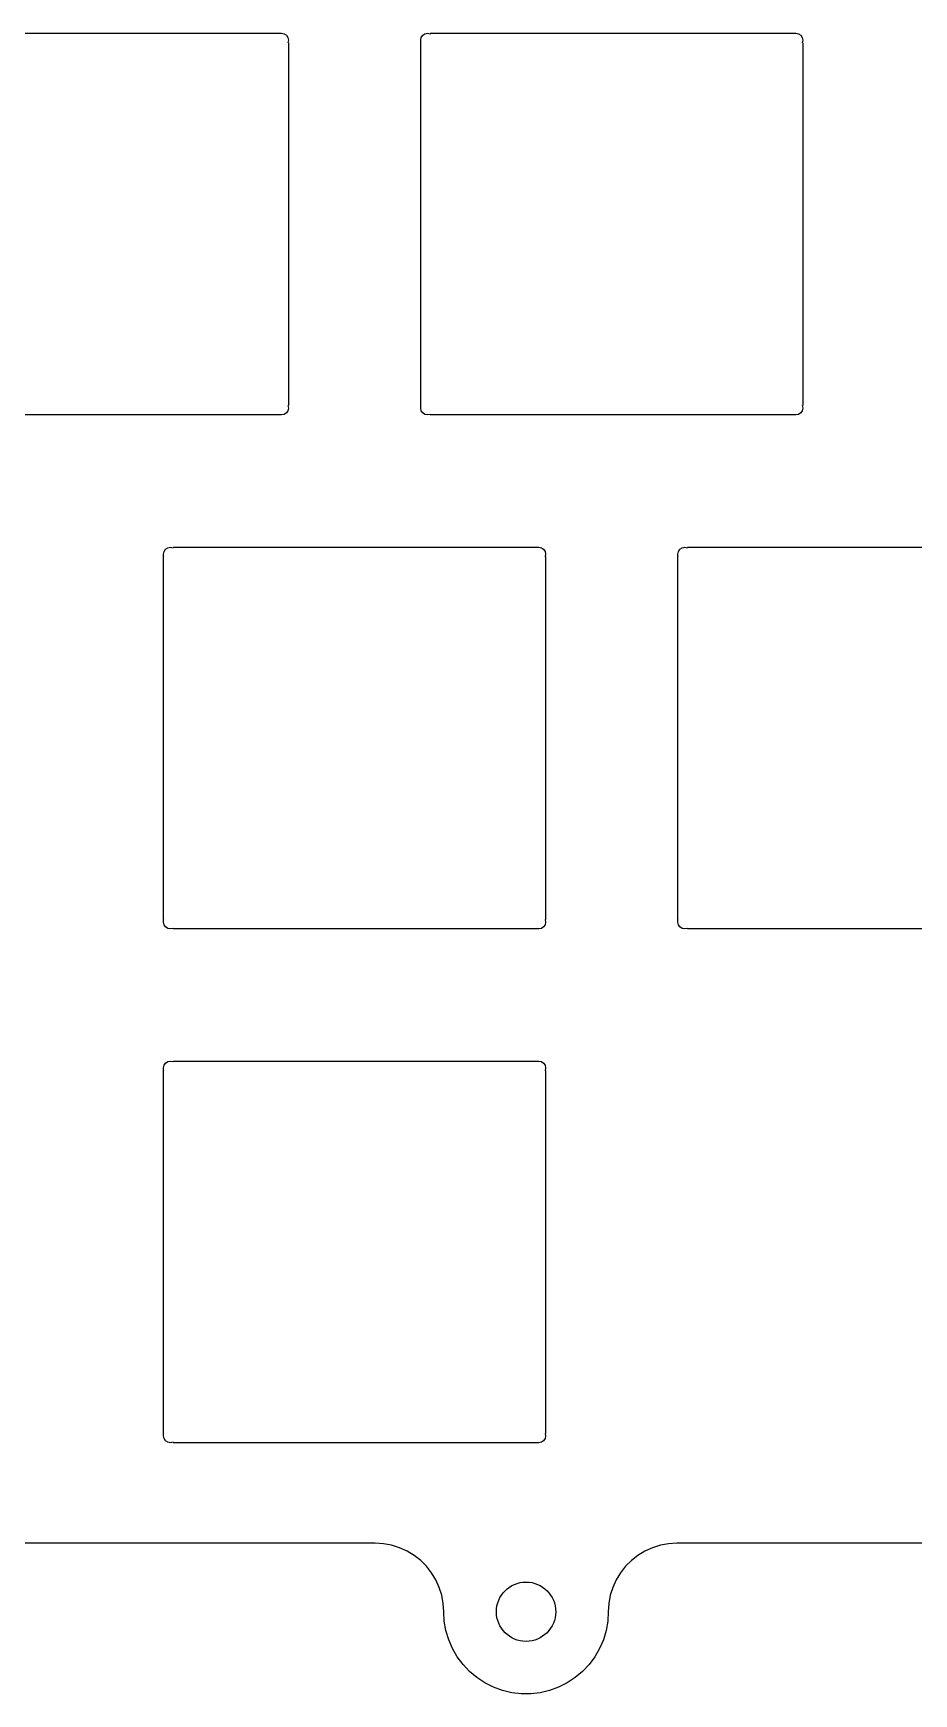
# Model space of a CAD drawing. Extents: x 55 to 248, y -167 to -34.
# Drawn here: x 164.3 to 196.9, y -167.2 to -105.6 of the extents above; entities that cross this region are included whole.
import ezdxf

# ---------------------------------------------------------------- set-up
doc = ezdxf.new("R2010")
doc.units = 0
doc.layers.add('Part__Feature1502', color=7, linetype='CONTINUOUS')

msp = doc.modelspace()

# ---------------------------------------------------------------- linework, layer by layer
at = {"layer": 'Part__Feature1502'}
for p, q in [((159.964, -105.638), (173.411, -105.638)), ((159.964, -105.638), (173.411, -105.638)), ((159.968, -105.638, 1.58), (173.411, -105.638, 1.58)), ((159.968, -105.638, 1.58), (173.411, -105.638, 1.58)), ((173.411, -105.638), (173.508, -105.638)), ((173.411, -105.638, 1.58), (173.508, -105.638, 1.58)), ((173.411, -105.638), (173.508, -105.638)), ((173.411, -105.638, 1.58), (173.508, -105.638, 1.58)), ((173.411, -105.657), (173.411, -105.657, 1.58)), ((173.411, -105.657), (173.411, -105.657, 1.58)), ((173.508, -105.638), (173.606, -105.657)), ((173.508, -105.638, 1.58), (173.606, -105.657, 1.58)), ((173.508, -105.638), (173.508, -105.638, 1.58)), ((173.508, -105.638), (173.508, -105.638, 1.58)), ((173.508, -105.638, 1.58), (173.606, -105.657, 1.58)), ((173.508, -105.638), (173.606, -105.657)), ((173.606, -105.657), (173.688, -105.712)), ((173.606, -105.657, 1.58), (173.688, -105.712, 1.58)), ((173.606, -105.657), (173.606, -105.657, 1.58)), ((173.606, -105.657), (173.606, -105.657, 1.58)), ((173.606, -105.657, 1.58), (173.688, -105.712, 1.58)), ((173.606, -105.657), (173.688, -105.712)), ((173.688, -105.712), (173.743, -105.794)), ((173.688, -105.712, 1.58), (173.743, -105.794, 1.58)), ((173.688, -105.712), (173.688, -105.712, 1.58)), ((173.688, -105.712), (173.688, -105.712, 1.58)), ((173.688, -105.712, 1.58), (173.743, -105.794, 1.58)), ((173.688, -105.712), (173.743, -105.794)), ((173.743, -105.794), (173.763, -105.891)), ((173.743, -105.794, 1.58), (173.763, -105.891, 1.58)), ((173.743, -105.794), (173.743, -105.794, 1.58)), ((173.743, -105.794), (173.743, -105.794, 1.58)), ((173.743, -105.794, 1.58), (173.763, -105.891, 1.58)), ((173.743, -105.794), (173.763, -105.891)), ((178.662, -105.891), (178.682, -105.794)), ((178.662, -105.891, 1.58), (178.682, -105.794, 1.58)), ((178.662, -105.891, 1.58), (178.682, -105.794, 1.58)), ((178.662, -105.891), (178.682, -105.794)), ((178.682, -105.794), (178.737, -105.712)), ((178.682, -105.794, 1.58), (178.737, -105.712, 1.58)), ((178.682, -105.794, 1.58), (178.737, -105.712, 1.58)), ((178.682, -105.794), (178.737, -105.712)), ((178.682, -105.794), (178.682, -105.794, 1.58)), ((178.682, -105.794), (178.682, -105.794, 1.58)), ((178.737, -105.712), (178.819, -105.657)), ((178.737, -105.712, 1.58), (178.819, -105.657, 1.58)), ((178.737, -105.712, 1.58), (178.819, -105.657, 1.58)), ((178.737, -105.712), (178.819, -105.657)), ((178.737, -105.712), (178.737, -105.712, 1.58)), ((178.737, -105.712), (178.737, -105.712, 1.58)), ((178.819, -105.657), (178.917, -105.637)), ((178.819, -105.657, 1.58), (178.917, -105.637, 1.58)), ((178.819, -105.657, 1.58), (178.917, -105.637, 1.58)), ((178.819, -105.657), (178.917, -105.637)), ((178.819, -105.657), (178.819, -105.657, 1.58)), ((178.819, -105.657), (178.819, -105.657, 1.58)), ((178.917, -105.638), (179.014, -105.657)), ((178.917, -105.638, 1.58), (179.018, -105.658, 1.58)), ((178.917, -105.638), (178.917, -105.638, 1.58)), ((178.917, -105.638), (178.917, -105.638, 1.58)), ((178.917, -105.638, 1.58), (179.018, -105.658, 1.58)), ((178.917, -105.638), (179.014, -105.657)), ((179.014, -105.638), (192.461, -105.638)), ((179.014, -105.638), (192.461, -105.638)), ((179.014, -105.657), (179.014, -105.657, 1.58)), ((179.014, -105.657), (179.014, -105.657, 1.58)), ((179.018, -105.638, 1.58), (192.461, -105.638, 1.58)), ((179.018, -105.638, 1.58), (192.461, -105.638, 1.58)), ((192.461, -105.638), (192.559, -105.638)), ((192.461, -105.638, 1.58), (192.559, -105.638, 1.58)), ((192.461, -105.638), (192.559, -105.638)), ((192.461, -105.638, 1.58), (192.559, -105.638, 1.58)), ((192.461, -105.657), (192.461, -105.657, 1.58)), ((192.461, -105.657), (192.461, -105.657, 1.58)), ((192.559, -105.638), (192.656, -105.657)), ((192.559, -105.638, 1.58), (192.656, -105.657, 1.58)), ((192.559, -105.638), (192.559, -105.638, 1.58)), ((192.559, -105.638), (192.559, -105.638, 1.58)), ((192.559, -105.638, 1.58), (192.656, -105.657, 1.58)), ((192.559, -105.638), (192.656, -105.657)), ((192.656, -105.657), (192.738, -105.712)), ((192.656, -105.657, 1.58), (192.738, -105.712, 1.58)), ((192.656, -105.657), (192.656, -105.657, 1.58)), ((192.656, -105.657), (192.656, -105.657, 1.58)), ((192.656, -105.657, 1.58), (192.738, -105.712, 1.58)), ((192.656, -105.657), (192.738, -105.712)), ((192.738, -105.712), (192.793, -105.794)), ((192.738, -105.712, 1.58), (192.793, -105.794, 1.58)), ((192.738, -105.712), (192.738, -105.712, 1.58)), ((192.738, -105.712), (192.738, -105.712, 1.58)), ((192.738, -105.712, 1.58), (192.793, -105.794, 1.58)), ((192.738, -105.712), (192.793, -105.794)), ((192.793, -105.794), (192.813, -105.891)), ((192.793, -105.794, 1.58), (192.813, -105.891, 1.58)), ((192.793, -105.794), (192.793, -105.794, 1.58)), ((192.793, -105.794), (192.793, -105.794, 1.58)), ((192.793, -105.794, 1.58), (192.813, -105.891, 1.58)), ((192.793, -105.794), (192.813, -105.891)), ((173.762, -105.891, 1.58), (173.742, -105.993, 1.58)), ((173.762, -105.891, 1.58), (173.742, -105.993, 1.58)), ((173.762, -105.891), (173.743, -105.989)), ((173.762, -105.891), (173.743, -105.989)), ((173.743, -105.989), (173.743, -105.989, 1.58)), ((173.743, -105.989), (173.743, -105.989, 1.58)), ((173.762, -105.891), (173.762, -105.891, 1.58)), ((173.762, -105.891), (173.762, -105.891, 1.58)), ((173.762, -105.989), (173.762, -119.436)), ((173.762, -105.989), (173.762, -119.436)), ((173.762, -105.993, 1.58), (173.762, -119.436, 1.58)), ((173.762, -105.993, 1.58), (173.762, -119.436, 1.58)), ((178.662, -105.989), (178.662, -105.891)), ((178.662, -105.989, 1.58), (178.662, -105.891, 1.58)), ((178.662, -105.989), (178.662, -105.891)), ((178.662, -105.989, 1.58), (178.662, -105.891, 1.58)), ((178.662, -105.891), (178.662, -105.891, 1.58)), ((178.662, -105.891), (178.662, -105.891, 1.58)), ((178.662, -119.436), (178.662, -105.989)), ((178.662, -119.432, 1.58), (178.662, -105.989, 1.58)), ((178.662, -119.436), (178.662, -105.989)), ((178.662, -119.432, 1.58), (178.662, -105.989, 1.58)), ((178.682, -105.989), (178.682, -105.989, 1.58)), ((178.682, -105.989), (178.682, -105.989, 1.58)), ((192.812, -105.891, 1.58), (192.792, -105.993, 1.58)), ((192.812, -105.891, 1.58), (192.792, -105.993, 1.58)), ((192.812, -105.891), (192.793, -105.989)), ((192.812, -105.891), (192.793, -105.989)), ((192.793, -105.989), (192.793, -105.989, 1.58)), ((192.793, -105.989), (192.793, -105.989, 1.58)), ((192.812, -105.891), (192.812, -105.891, 1.58)), ((192.812, -105.891), (192.812, -105.891, 1.58)), ((192.812, -105.989), (192.812, -119.436)), ((192.812, -105.989), (192.812, -119.436)), ((192.812, -105.993, 1.58), (192.812, -119.436, 1.58)), ((192.812, -105.993, 1.58), (192.812, -119.436, 1.58)), ((173.411, -119.787), (159.964, -119.787)), ((173.407, -119.787, 1.58), (159.964, -119.787, 1.58)), ((173.411, -119.787), (159.964, -119.787)), ((173.407, -119.787, 1.58), (159.964, -119.787, 1.58)), ((173.508, -119.787, 1.58), (173.407, -119.787, 1.58)), ((173.508, -119.787, 1.58), (173.407, -119.787, 1.58)), ((173.411, -119.768), (173.411, -119.768, 1.58)), ((173.411, -119.768), (173.411, -119.768, 1.58)), ((173.508, -119.787), (173.411, -119.787)), ((173.508, -119.787), (173.411, -119.787)), ((173.606, -119.768), (173.508, -119.788)), ((173.606, -119.768, 1.58), (173.508, -119.788, 1.58)), ((173.606, -119.768, 1.58), (173.508, -119.788, 1.58)), ((173.606, -119.768), (173.508, -119.788)), ((173.508, -119.787), (173.508, -119.787, 1.58)), ((173.508, -119.787), (173.508, -119.787, 1.58)), ((173.688, -119.713), (173.606, -119.768)), ((173.688, -119.713, 1.58), (173.606, -119.768, 1.58)), ((173.688, -119.713, 1.58), (173.606, -119.768, 1.58)), ((173.688, -119.713), (173.606, -119.768)), ((173.606, -119.768), (173.606, -119.768, 1.58)), ((173.606, -119.768), (173.606, -119.768, 1.58)), ((173.743, -119.631), (173.688, -119.713)), ((173.743, -119.631, 1.58), (173.688, -119.713, 1.58)), ((173.743, -119.631, 1.58), (173.688, -119.713, 1.58)), ((173.743, -119.631), (173.688, -119.713)), ((173.688, -119.713), (173.688, -119.713, 1.58)), ((173.688, -119.713), (173.688, -119.713, 1.58)), ((173.743, -119.436), (173.763, -119.533)), ((173.743, -119.436, 1.58), (173.763, -119.533, 1.58)), ((173.743, -119.436), (173.743, -119.436, 1.58)), ((173.743, -119.436), (173.743, -119.436, 1.58)), ((173.743, -119.436, 1.58), (173.763, -119.533, 1.58)), ((173.743, -119.436), (173.763, -119.533)), ((173.762, -119.534), (173.743, -119.631)), ((173.762, -119.534, 1.58), (173.743, -119.631, 1.58)), ((173.762, -119.534, 1.58), (173.743, -119.631, 1.58)), ((173.762, -119.534), (173.743, -119.631)), ((173.743, -119.631), (173.743, -119.631, 1.58)), ((173.743, -119.631), (173.743, -119.631, 1.58)), ((173.762, -119.534), (173.762, -119.534, 1.58)), ((173.762, -119.534), (173.762, -119.534, 1.58)), ((178.662, -119.534, 1.58), (178.662, -119.432, 1.58)), ((178.662, -119.534, 1.58), (178.662, -119.432, 1.58)), ((178.662, -119.534), (178.662, -119.436)), ((178.662, -119.534), (178.662, -119.436)), ((178.682, -119.631), (178.662, -119.534)), ((178.682, -119.631, 1.58), (178.662, -119.534, 1.58)), ((178.682, -119.631, 1.58), (178.662, -119.534, 1.58)), ((178.662, -119.534), (178.662, -119.534, 1.58)), ((178.682, -119.631), (178.662, -119.534)), ((178.662, -119.534), (178.662, -119.534, 1.58)), ((178.682, -119.436), (178.682, -119.436, 1.58)), ((178.682, -119.436), (178.682, -119.436, 1.58)), ((178.737, -119.713), (178.682, -119.631)), ((178.737, -119.713, 1.58), (178.682, -119.631, 1.58)), ((178.737, -119.713, 1.58), (178.682, -119.631, 1.58)), ((178.682, -119.631), (178.682, -119.631, 1.58)), ((178.737, -119.713), (178.682, -119.631)), ((178.682, -119.631), (178.682, -119.631, 1.58)), ((178.819, -119.768), (178.737, -119.713)), ((178.819, -119.768, 1.58), (178.737, -119.713, 1.58)), ((178.819, -119.768, 1.58), (178.737, -119.713, 1.58)), ((178.737, -119.713), (178.737, -119.713, 1.58)), ((178.819, -119.768), (178.737, -119.713)), ((178.737, -119.713), (178.737, -119.713, 1.58)), ((178.917, -119.787), (178.819, -119.768)), ((178.917, -119.787, 1.58), (178.819, -119.768, 1.58)), ((178.917, -119.787, 1.58), (178.819, -119.768, 1.58)), ((178.819, -119.768), (178.819, -119.768, 1.58)), ((178.917, -119.787), (178.819, -119.768)), ((178.819, -119.768), (178.819, -119.768, 1.58)), ((179.014, -119.768), (178.917, -119.788)), ((179.014, -119.768, 1.58), (178.917, -119.788, 1.58)), ((179.014, -119.768, 1.58), (178.917, -119.788, 1.58)), ((179.014, -119.768), (178.917, -119.788)), ((178.917, -119.787), (178.917, -119.787, 1.58)), ((178.917, -119.787), (178.917, -119.787, 1.58)), ((179.014, -119.768), (179.014, -119.768, 1.58)), ((179.014, -119.768), (179.014, -119.768, 1.58)), ((192.461, -119.787), (179.014, -119.787)), ((192.457, -119.787, 1.58), (179.014, -119.787, 1.58)), ((192.461, -119.787), (179.014, -119.787)), ((192.457, -119.787, 1.58), (179.014, -119.787, 1.58)), ((192.559, -119.787, 1.58), (192.457, -119.787, 1.58)), ((192.559, -119.787, 1.58), (192.457, -119.787, 1.58)), ((192.461, -119.768), (192.461, -119.768, 1.58)), ((192.461, -119.768), (192.461, -119.768, 1.58)), ((192.559, -119.787), (192.461, -119.787)), ((192.559, -119.787), (192.461, -119.787)), ((192.656, -119.768), (192.559, -119.788)), ((192.656, -119.768, 1.58), (192.559, -119.788, 1.58)), ((192.656, -119.768, 1.58), (192.559, -119.788, 1.58)), ((192.656, -119.768), (192.559, -119.788)), ((192.559, -119.787), (192.559, -119.787, 1.58)), ((192.559, -119.787), (192.559, -119.787, 1.58)), ((192.738, -119.713), (192.656, -119.768)), ((192.738, -119.713, 1.58), (192.656, -119.768, 1.58)), ((192.738, -119.713, 1.58), (192.656, -119.768, 1.58)), ((192.738, -119.713), (192.656, -119.768)), ((192.656, -119.768), (192.656, -119.768, 1.58)), ((192.656, -119.768), (192.656, -119.768, 1.58)), ((192.793, -119.631), (192.738, -119.713)), ((192.793, -119.631, 1.58), (192.738, -119.713, 1.58)), ((192.793, -119.631, 1.58), (192.738, -119.713, 1.58)), ((192.793, -119.631), (192.738, -119.713)), ((192.738, -119.713), (192.738, -119.713, 1.58)), ((192.738, -119.713), (192.738, -119.713, 1.58)), ((192.793, -119.436), (192.813, -119.534)), ((192.793, -119.436, 1.58), (192.813, -119.534, 1.58)), ((192.793, -119.436), (192.793, -119.436, 1.58)), ((192.793, -119.436), (192.793, -119.436, 1.58)), ((192.793, -119.436, 1.58), (192.813, -119.534, 1.58)), ((192.793, -119.436), (192.813, -119.534)), ((192.812, -119.534), (192.793, -119.631)), ((192.812, -119.534, 1.58), (192.793, -119.631, 1.58)), ((192.812, -119.534, 1.58), (192.793, -119.631, 1.58)), ((192.812, -119.534), (192.793, -119.631)), ((192.793, -119.631), (192.793, -119.631, 1.58)), ((192.793, -119.631), (192.793, -119.631, 1.58)), ((192.812, -119.534), (192.812, -119.534, 1.58)), ((192.812, -119.534), (192.812, -119.534, 1.58)), ((169.137, -124.942), (169.157, -124.844)), ((169.137, -124.942, 1.58), (169.157, -124.844, 1.58)), ((169.137, -124.942, 1.58), (169.157, -124.844, 1.58)), ((169.137, -124.942), (169.157, -124.844)), ((169.137, -125.039), (169.137, -124.942)), ((169.137, -125.039, 1.58), (169.137, -124.942, 1.58)), ((169.137, -125.039), (169.137, -124.942)), ((169.137, -125.039, 1.58), (169.137, -124.942, 1.58)), ((169.137, -124.942), (169.137, -124.942, 1.58)), ((169.137, -124.942), (169.137, -124.942, 1.58)), ((169.157, -124.844), (169.212, -124.762)), ((169.157, -124.844, 1.58), (169.212, -124.762, 1.58)), ((169.157, -124.844, 1.58), (169.212, -124.762, 1.58)), ((169.157, -124.844), (169.212, -124.762)), ((169.157, -124.844), (169.157, -124.844, 1.58)), ((169.157, -124.844), (169.157, -124.844, 1.58)), ((169.212, -124.762), (169.294, -124.707)), ((169.212, -124.762, 1.58), (169.294, -124.707, 1.58)), ((169.212, -124.762, 1.58), (169.294, -124.707, 1.58)), ((169.212, -124.762), (169.294, -124.707)), ((169.212, -124.762), (169.212, -124.762, 1.58)), ((169.212, -124.762), (169.212, -124.762, 1.58)), ((169.294, -124.707), (169.392, -124.687)), ((169.294, -124.707, 1.58), (169.392, -124.687, 1.58)), ((169.294, -124.707, 1.58), (169.392, -124.687, 1.58)), ((169.294, -124.707), (169.392, -124.687)), ((169.294, -124.707), (169.294, -124.707, 1.58)), ((169.294, -124.707), (169.294, -124.707, 1.58)), ((169.392, -124.688), (169.489, -124.707)), ((169.392, -124.688, 1.58), (169.493, -124.708, 1.58)), ((169.392, -124.688), (169.392, -124.688, 1.58)), ((169.392, -124.688), (169.392, -124.688, 1.58)), ((169.392, -124.688, 1.58), (169.493, -124.708, 1.58)), ((169.392, -124.688), (169.489, -124.707)), ((169.489, -124.688), (182.936, -124.688)), ((169.489, -124.688), (182.936, -124.688)), ((169.489, -124.707), (169.489, -124.707, 1.58)), ((169.489, -124.707), (169.489, -124.707, 1.58)), ((169.493, -124.688, 1.58), (182.936, -124.688, 1.58)), ((169.493, -124.688, 1.58), (182.936, -124.688, 1.58)), ((182.936, -124.688), (183.034, -124.688)), ((182.936, -124.688, 1.58), (183.034, -124.688, 1.58)), ((182.936, -124.688), (183.034, -124.688)), ((182.936, -124.688, 1.58), (183.034, -124.688, 1.58)), ((182.936, -124.707), (182.936, -124.707, 1.58)), ((182.936, -124.707), (182.936, -124.707, 1.58)), ((183.034, -124.688), (183.131, -124.707)), ((183.034, -124.688, 1.58), (183.131, -124.707, 1.58)), ((183.034, -124.688), (183.034, -124.688, 1.58)), ((183.034, -124.688), (183.034, -124.688, 1.58)), ((183.034, -124.688, 1.58), (183.131, -124.707, 1.58)), ((183.034, -124.688), (183.131, -124.707)), ((183.131, -124.707), (183.213, -124.762)), ((183.131, -124.707, 1.58), (183.213, -124.762, 1.58)), ((183.131, -124.707), (183.131, -124.707, 1.58)), ((183.131, -124.707), (183.131, -124.707, 1.58)), ((183.131, -124.707, 1.58), (183.213, -124.762, 1.58)), ((183.131, -124.707), (183.213, -124.762)), ((183.213, -124.762), (183.268, -124.844)), ((183.213, -124.762, 1.58), (183.268, -124.844, 1.58)), ((183.213, -124.762), (183.213, -124.762, 1.58)), ((183.213, -124.762), (183.213, -124.762, 1.58)), ((183.213, -124.762, 1.58), (183.268, -124.844, 1.58)), ((183.213, -124.762), (183.268, -124.844)), ((183.287, -124.942, 1.58), (183.267, -125.043, 1.58)), ((183.287, -124.942, 1.58), (183.267, -125.043, 1.58)), ((183.268, -124.844), (183.288, -124.941)), ((183.268, -124.844, 1.58), (183.288, -124.941, 1.58)), ((183.268, -124.844), (183.268, -124.844, 1.58)), ((183.268, -124.844), (183.268, -124.844, 1.58)), ((183.268, -124.844, 1.58), (183.288, -124.941, 1.58)), ((183.268, -124.844), (183.288, -124.941)), ((183.287, -124.942), (183.268, -125.039)), ((183.287, -124.942), (183.268, -125.039)), ((183.287, -124.942), (183.287, -124.942, 1.58)), ((183.287, -124.942), (183.287, -124.942, 1.58)), ((188.188, -124.942), (188.207, -124.844)), ((188.188, -124.942, 1.58), (188.207, -124.844, 1.58)), ((188.188, -124.942, 1.58), (188.207, -124.844, 1.58)), ((188.188, -124.942), (188.207, -124.844)), ((188.188, -125.039), (188.188, -124.942)), ((188.188, -125.039, 1.58), (188.188, -124.942, 1.58)), ((188.188, -125.039), (188.188, -124.942)), ((188.188, -125.039, 1.58), (188.188, -124.942, 1.58)), ((188.188, -124.942), (188.188, -124.942, 1.58)), ((188.188, -124.942), (188.188, -124.942, 1.58)), ((188.207, -124.844), (188.262, -124.762)), ((188.207, -124.844, 1.58), (188.262, -124.762, 1.58)), ((188.207, -124.844, 1.58), (188.262, -124.762, 1.58)), ((188.207, -124.844), (188.262, -124.762)), ((188.207, -124.844), (188.207, -124.844, 1.58)), ((188.207, -124.844), (188.207, -124.844, 1.58)), ((188.262, -124.762), (188.344, -124.707)), ((188.262, -124.762, 1.58), (188.344, -124.707, 1.58)), ((188.262, -124.762, 1.58), (188.344, -124.707, 1.58)), ((188.262, -124.762), (188.344, -124.707)), ((188.262, -124.762), (188.262, -124.762, 1.58)), ((188.262, -124.762), (188.262, -124.762, 1.58)), ((188.344, -124.707), (188.441, -124.687)), ((188.344, -124.707, 1.58), (188.441, -124.687, 1.58)), ((188.344, -124.707, 1.58), (188.441, -124.687, 1.58)), ((188.344, -124.707), (188.441, -124.687)), ((188.344, -124.707), (188.344, -124.707, 1.58)), ((188.344, -124.707), (188.344, -124.707, 1.58)), ((188.441, -124.688), (188.539, -124.707)), ((188.441, -124.688, 1.58), (188.543, -124.708, 1.58)), ((188.441, -124.688), (188.441, -124.688, 1.58)), ((188.441, -124.688), (188.441, -124.688, 1.58)), ((188.441, -124.688, 1.58), (188.543, -124.708, 1.58)), ((188.441, -124.688), (188.539, -124.707)), ((188.539, -124.688), (201.986, -124.688)), ((188.539, -124.688), (201.986, -124.688)), ((188.539, -124.707), (188.539, -124.707, 1.58)), ((188.539, -124.707), (188.539, -124.707, 1.58)), ((188.543, -124.688, 1.58), (201.986, -124.688, 1.58)), ((188.543, -124.688, 1.58), (201.986, -124.688, 1.58)), ((169.137, -138.486), (169.137, -125.039)), ((169.137, -138.482, 1.58), (169.137, -125.039, 1.58)), ((169.137, -138.486), (169.137, -125.039)), ((169.137, -138.482, 1.58), (169.137, -125.039, 1.58)), ((169.157, -125.039), (169.157, -125.039, 1.58)), ((169.157, -125.039), (169.157, -125.039, 1.58)), ((183.268, -125.039), (183.268, -125.039, 1.58)), ((183.268, -125.039), (183.268, -125.039, 1.58)), ((183.287, -125.039), (183.287, -138.486)), ((183.287, -125.039), (183.287, -138.486)), ((183.287, -125.043, 1.58), (183.287, -138.486, 1.58)), ((183.287, -125.043, 1.58), (183.287, -138.486, 1.58)), ((188.188, -138.486), (188.188, -125.039)), ((188.188, -138.482, 1.58), (188.188, -125.039, 1.58)), ((188.188, -138.486), (188.188, -125.039)), ((188.188, -138.482, 1.58), (188.188, -125.039, 1.58)), ((188.207, -125.039), (188.207, -125.039, 1.58)), ((188.207, -125.039), (188.207, -125.039, 1.58)), ((169.137, -138.583, 1.58), (169.137, -138.482, 1.58)), ((169.137, -138.583, 1.58), (169.137, -138.482, 1.58)), ((169.137, -138.583), (169.137, -138.486)), ((169.137, -138.583), (169.137, -138.486)), ((169.157, -138.486), (169.157, -138.486, 1.58)), ((169.157, -138.486), (169.157, -138.486, 1.58)), ((183.268, -138.486), (183.288, -138.583)), ((183.268, -138.486, 1.58), (183.288, -138.583, 1.58)), ((183.268, -138.486), (183.268, -138.486, 1.58)), ((183.268, -138.486), (183.268, -138.486, 1.58)), ((183.268, -138.486, 1.58), (183.288, -138.583, 1.58)), ((183.268, -138.486), (183.288, -138.583)), ((188.188, -138.583, 1.58), (188.188, -138.482, 1.58)), ((188.188, -138.583, 1.58), (188.188, -138.482, 1.58)), ((188.188, -138.583), (188.188, -138.486)), ((188.188, -138.583), (188.188, -138.486)), ((188.207, -138.486), (188.207, -138.486, 1.58)), ((188.207, -138.486), (188.207, -138.486, 1.58)), ((169.157, -138.681), (169.137, -138.583)), ((169.157, -138.681, 1.58), (169.137, -138.583, 1.58)), ((169.157, -138.681, 1.58), (169.137, -138.583, 1.58)), ((169.137, -138.583), (169.137, -138.583, 1.58)), ((169.157, -138.681), (169.137, -138.583)), ((169.137, -138.583), (169.137, -138.583, 1.58)), ((169.212, -138.763), (169.157, -138.681)), ((169.212, -138.763, 1.58), (169.157, -138.681, 1.58)), ((169.212, -138.763, 1.58), (169.157, -138.681, 1.58)), ((169.157, -138.681), (169.157, -138.681, 1.58)), ((169.212, -138.763), (169.157, -138.681)), ((169.157, -138.681), (169.157, -138.681, 1.58)), ((169.294, -138.818), (169.212, -138.763)), ((169.294, -138.818, 1.58), (169.212, -138.763, 1.58)), ((169.294, -138.818, 1.58), (169.212, -138.763, 1.58)), ((169.212, -138.763), (169.212, -138.763, 1.58)), ((169.294, -138.818), (169.212, -138.763)), ((169.212, -138.763), (169.212, -138.763, 1.58)), ((169.392, -138.838), (169.294, -138.818)), ((169.392, -138.838, 1.58), (169.294, -138.818, 1.58)), ((169.392, -138.838, 1.58), (169.294, -138.818, 1.58)), ((169.294, -138.818), (169.294, -138.818, 1.58)), ((169.392, -138.838), (169.294, -138.818)), ((169.294, -138.818), (169.294, -138.818, 1.58)), ((169.489, -138.818), (169.392, -138.838)), ((169.489, -138.818, 1.58), (169.392, -138.838, 1.58)), ((169.489, -138.818, 1.58), (169.392, -138.838, 1.58)), ((169.489, -138.818), (169.392, -138.838)), ((169.392, -138.838), (169.392, -138.838, 1.58)), ((169.392, -138.838), (169.392, -138.838, 1.58)), ((169.489, -138.818), (169.489, -138.818, 1.58)), ((169.489, -138.818), (169.489, -138.818, 1.58)), ((182.936, -138.838), (169.489, -138.838)), ((182.932, -138.838, 1.58), (169.489, -138.838, 1.58)), ((182.936, -138.838), (169.489, -138.838)), ((182.932, -138.838, 1.58), (169.489, -138.838, 1.58)), ((183.034, -138.838, 1.58), (182.932, -138.838, 1.58)), ((183.034, -138.838, 1.58), (182.932, -138.838, 1.58)), ((182.936, -138.818), (182.936, -138.818, 1.58)), ((182.936, -138.818), (182.936, -138.818, 1.58)), ((183.034, -138.838), (182.936, -138.838)), ((183.034, -138.838), (182.936, -138.838)), ((183.131, -138.818), (183.034, -138.838)), ((183.131, -138.818, 1.58), (183.034, -138.838, 1.58)), ((183.131, -138.818, 1.58), (183.034, -138.838, 1.58)), ((183.131, -138.818), (183.034, -138.838)), ((183.034, -138.838), (183.034, -138.838, 1.58)), ((183.034, -138.838), (183.034, -138.838, 1.58)), ((183.213, -138.763), (183.131, -138.818)), ((183.213, -138.763, 1.58), (183.131, -138.818, 1.58)), ((183.213, -138.763, 1.58), (183.131, -138.818, 1.58)), ((183.213, -138.763), (183.131, -138.818)), ((183.131, -138.818), (183.131, -138.818, 1.58)), ((183.131, -138.818), (183.131, -138.818, 1.58)), ((183.268, -138.681), (183.213, -138.763)), ((183.268, -138.681, 1.58), (183.213, -138.763, 1.58)), ((183.268, -138.681, 1.58), (183.213, -138.763, 1.58)), ((183.268, -138.681), (183.213, -138.763)), ((183.213, -138.763), (183.213, -138.763, 1.58)), ((183.213, -138.763), (183.213, -138.763, 1.58)), ((183.287, -138.583), (183.268, -138.681)), ((183.287, -138.583, 1.58), (183.268, -138.681, 1.58)), ((183.287, -138.583, 1.58), (183.268, -138.681, 1.58)), ((183.287, -138.583), (183.268, -138.681)), ((183.268, -138.681), (183.268, -138.681, 1.58)), ((183.268, -138.681), (183.268, -138.681, 1.58)), ((183.287, -138.583), (183.287, -138.583, 1.58)), ((183.287, -138.583), (183.287, -138.583, 1.58)), ((188.207, -138.681), (188.187, -138.583)), ((188.207, -138.681, 1.58), (188.187, -138.583, 1.58)), ((188.207, -138.681, 1.58), (188.187, -138.583, 1.58)), ((188.207, -138.681), (188.187, -138.583)), ((188.188, -138.583), (188.188, -138.583, 1.58)), ((188.188, -138.583), (188.188, -138.583, 1.58)), ((188.262, -138.763), (188.207, -138.681)), ((188.262, -138.763, 1.58), (188.207, -138.681, 1.58)), ((188.262, -138.763, 1.58), (188.207, -138.681, 1.58)), ((188.207, -138.681), (188.207, -138.681, 1.58)), ((188.262, -138.763), (188.207, -138.681)), ((188.207, -138.681), (188.207, -138.681, 1.58)), ((188.344, -138.818), (188.262, -138.763)), ((188.344, -138.818, 1.58), (188.262, -138.763, 1.58)), ((188.344, -138.818, 1.58), (188.262, -138.763, 1.58)), ((188.262, -138.763), (188.262, -138.763, 1.58)), ((188.344, -138.818), (188.262, -138.763)), ((188.262, -138.763), (188.262, -138.763, 1.58)), ((188.441, -138.838), (188.344, -138.818)), ((188.441, -138.838, 1.58), (188.344, -138.818, 1.58)), ((188.441, -138.838, 1.58), (188.344, -138.818, 1.58)), ((188.344, -138.818), (188.344, -138.818, 1.58)), ((188.441, -138.838), (188.344, -138.818)), ((188.344, -138.818), (188.344, -138.818, 1.58)), ((188.539, -138.818), (188.441, -138.838)), ((188.539, -138.818, 1.58), (188.441, -138.838, 1.58)), ((188.539, -138.818, 1.58), (188.441, -138.838, 1.58)), ((188.539, -138.818), (188.441, -138.838)), ((188.441, -138.838), (188.441, -138.838, 1.58)), ((188.441, -138.838), (188.441, -138.838, 1.58)), ((188.539, -138.818), (188.539, -138.818, 1.58)), ((188.539, -138.818), (188.539, -138.818, 1.58)), ((201.986, -138.838), (188.539, -138.838)), ((201.982, -138.838, 1.58), (188.539, -138.838, 1.58)), ((201.986, -138.838), (188.539, -138.838)), ((201.982, -138.838, 1.58), (188.539, -138.838, 1.58)), ((169.137, -143.992), (169.157, -143.894)), ((169.137, -143.992, 1.58), (169.157, -143.894, 1.58)), ((169.137, -143.992, 1.58), (169.157, -143.894, 1.58)), ((169.137, -143.992), (169.157, -143.894)), ((169.137, -144.089), (169.137, -143.992)), ((169.137, -144.089, 1.58), (169.137, -143.992, 1.58)), ((169.137, -144.089), (169.137, -143.992)), ((169.137, -144.089, 1.58), (169.137, -143.992, 1.58)), ((169.137, -143.992), (169.137, -143.992, 1.58)), ((169.137, -143.992), (169.137, -143.992, 1.58)), ((169.157, -143.894), (169.212, -143.812)), ((169.157, -143.894, 1.58), (169.212, -143.812, 1.58)), ((169.157, -143.894, 1.58), (169.212, -143.812, 1.58)), ((169.157, -143.894), (169.212, -143.812)), ((169.157, -143.894), (169.157, -143.894, 1.58)), ((169.157, -143.894), (169.157, -143.894, 1.58)), ((169.212, -143.812), (169.294, -143.757)), ((169.212, -143.812, 1.58), (169.294, -143.757, 1.58)), ((169.212, -143.812, 1.58), (169.294, -143.757, 1.58)), ((169.212, -143.812), (169.294, -143.757)), ((169.212, -143.812), (169.212, -143.812, 1.58)), ((169.212, -143.812), (169.212, -143.812, 1.58)), ((169.294, -143.757), (169.392, -143.737)), ((169.294, -143.757, 1.58), (169.392, -143.737, 1.58)), ((169.294, -143.757, 1.58), (169.392, -143.737, 1.58)), ((169.294, -143.757), (169.392, -143.737)), ((169.294, -143.757), (169.294, -143.757, 1.58)), ((169.294, -143.757), (169.294, -143.757, 1.58)), ((169.392, -143.738), (169.489, -143.757)), ((169.392, -143.738, 1.58), (169.493, -143.758, 1.58)), ((169.392, -143.738), (169.392, -143.738, 1.58)), ((169.392, -143.738), (169.392, -143.738, 1.58)), ((169.392, -143.738, 1.58), (169.493, -143.758, 1.58)), ((169.392, -143.738), (169.489, -143.757)), ((169.489, -143.738), (182.936, -143.738)), ((169.489, -143.738), (182.936, -143.738)), ((169.489, -143.757), (169.489, -143.757, 1.58)), ((169.489, -143.757), (169.489, -143.757, 1.58)), ((169.493, -143.738, 1.58), (182.936, -143.738, 1.58)), ((169.493, -143.738, 1.58), (182.936, -143.738, 1.58)), ((182.936, -143.738), (183.034, -143.738)), ((182.936, -143.738, 1.58), (183.034, -143.738, 1.58)), ((182.936, -143.738), (183.034, -143.738)), ((182.936, -143.738, 1.58), (183.034, -143.738, 1.58)), ((182.936, -143.757), (182.936, -143.757, 1.58)), ((182.936, -143.757), (182.936, -143.757, 1.58)), ((183.034, -143.738), (183.131, -143.757)), ((183.034, -143.738, 1.58), (183.131, -143.757, 1.58)), ((183.034, -143.738), (183.034, -143.738, 1.58)), ((183.034, -143.738), (183.034, -143.738, 1.58)), ((183.034, -143.738, 1.58), (183.131, -143.757, 1.58)), ((183.034, -143.738), (183.131, -143.757)), ((183.131, -143.757), (183.213, -143.812)), ((183.131, -143.757, 1.58), (183.213, -143.812, 1.58)), ((183.131, -143.757), (183.131, -143.757, 1.58)), ((183.131, -143.757), (183.131, -143.757, 1.58)), ((183.131, -143.757, 1.58), (183.213, -143.812, 1.58)), ((183.131, -143.757), (183.213, -143.812)), ((183.213, -143.812), (183.268, -143.894)), ((183.213, -143.812, 1.58), (183.268, -143.894, 1.58)), ((183.213, -143.812), (183.213, -143.812, 1.58)), ((183.213, -143.812), (183.213, -143.812, 1.58)), ((183.213, -143.812, 1.58), (183.268, -143.894, 1.58)), ((183.213, -143.812), (183.268, -143.894)), ((183.287, -143.992, 1.58), (183.267, -144.093, 1.58)), ((183.287, -143.992, 1.58), (183.267, -144.093, 1.58)), ((183.268, -143.894), (183.288, -143.992)), ((183.268, -143.894, 1.58), (183.288, -143.992, 1.58)), ((183.268, -143.894), (183.268, -143.894, 1.58)), ((183.268, -143.894), (183.268, -143.894, 1.58)), ((183.268, -143.894, 1.58), (183.288, -143.992, 1.58)), ((183.268, -143.894), (183.288, -143.992)), ((183.287, -143.992), (183.268, -144.089)), ((183.287, -143.992), (183.268, -144.089)), ((183.287, -143.992), (183.287, -143.992, 1.58)), ((183.287, -143.992), (183.287, -143.992, 1.58)), ((169.137, -157.536), (169.137, -144.089)), ((169.137, -157.532, 1.58), (169.137, -144.089, 1.58)), ((169.137, -157.536), (169.137, -144.089)), ((169.137, -157.532, 1.58), (169.137, -144.089, 1.58)), ((169.157, -144.089), (169.157, -144.089, 1.58)), ((169.157, -144.089), (169.157, -144.089, 1.58)), ((183.268, -144.089), (183.268, -144.089, 1.58)), ((183.268, -144.089), (183.268, -144.089, 1.58)), ((183.287, -144.089), (183.287, -157.536)), ((183.287, -144.089), (183.287, -157.536)), ((183.287, -144.093, 1.58), (183.287, -157.536, 1.58)), ((183.287, -144.093, 1.58), (183.287, -157.536, 1.58)), ((169.137, -157.633, 1.58), (169.137, -157.532, 1.58)), ((169.137, -157.633, 1.58), (169.137, -157.532, 1.58)), ((169.137, -157.633), (169.137, -157.536)), ((169.137, -157.633), (169.137, -157.536)), ((169.157, -157.536), (169.157, -157.536, 1.58)), ((169.157, -157.536), (169.157, -157.536, 1.58)), ((183.268, -157.536), (183.288, -157.633)), ((183.268, -157.536, 1.58), (183.288, -157.633, 1.58)), ((183.268, -157.536), (183.268, -157.536, 1.58)), ((183.268, -157.536), (183.268, -157.536, 1.58)), ((183.268, -157.536, 1.58), (183.288, -157.633, 1.58)), ((183.268, -157.536), (183.288, -157.633)), ((169.157, -157.731), (169.137, -157.633)), ((169.157, -157.731, 1.58), (169.137, -157.633, 1.58)), ((169.157, -157.731, 1.58), (169.137, -157.633, 1.58)), ((169.137, -157.633), (169.137, -157.633, 1.58)), ((169.157, -157.731), (169.137, -157.633)), ((169.137, -157.633), (169.137, -157.633, 1.58)), ((169.212, -157.813), (169.157, -157.731)), ((169.212, -157.813, 1.58), (169.157, -157.731, 1.58)), ((169.212, -157.813, 1.58), (169.157, -157.731, 1.58)), ((169.157, -157.731), (169.157, -157.731, 1.58)), ((169.212, -157.813), (169.157, -157.731)), ((169.157, -157.731), (169.157, -157.731, 1.58)), ((169.294, -157.868), (169.212, -157.813)), ((169.294, -157.868, 1.58), (169.212, -157.813, 1.58)), ((169.294, -157.868, 1.58), (169.212, -157.813, 1.58)), ((169.212, -157.813), (169.212, -157.813, 1.58)), ((169.294, -157.868), (169.212, -157.813)), ((169.212, -157.813), (169.212, -157.813, 1.58)), ((169.392, -157.887), (169.294, -157.868)), ((169.392, -157.887, 1.58), (169.294, -157.868, 1.58)), ((169.392, -157.887, 1.58), (169.294, -157.868, 1.58)), ((169.294, -157.868), (169.294, -157.868, 1.58)), ((169.392, -157.887), (169.294, -157.868)), ((169.294, -157.868), (169.294, -157.868, 1.58)), ((169.489, -157.868), (169.392, -157.888)), ((169.489, -157.868, 1.58), (169.392, -157.888, 1.58)), ((169.489, -157.868, 1.58), (169.392, -157.888, 1.58)), ((169.489, -157.868), (169.392, -157.888)), ((169.392, -157.887), (169.392, -157.887, 1.58)), ((169.392, -157.887), (169.392, -157.887, 1.58)), ((169.489, -157.868), (169.489, -157.868, 1.58)), ((169.489, -157.868), (169.489, -157.868, 1.58)), ((182.936, -157.887), (169.489, -157.887)), ((182.932, -157.887, 1.58), (169.489, -157.887, 1.58)), ((182.936, -157.887), (169.489, -157.887)), ((182.932, -157.887, 1.58), (169.489, -157.887, 1.58)), ((183.034, -157.887, 1.58), (182.932, -157.887, 1.58)), ((183.034, -157.887, 1.58), (182.932, -157.887, 1.58)), ((182.936, -157.868), (182.936, -157.868, 1.58)), ((182.936, -157.868), (182.936, -157.868, 1.58)), ((183.034, -157.887), (182.936, -157.887)), ((183.034, -157.887), (182.936, -157.887)), ((183.131, -157.868), (183.034, -157.888)), ((183.131, -157.868, 1.58), (183.034, -157.888, 1.58)), ((183.131, -157.868, 1.58), (183.034, -157.888, 1.58)), ((183.131, -157.868), (183.034, -157.888)), ((183.034, -157.887), (183.034, -157.887, 1.58)), ((183.034, -157.887), (183.034, -157.887, 1.58)), ((183.213, -157.813), (183.131, -157.868)), ((183.213, -157.813, 1.58), (183.131, -157.868, 1.58)), ((183.213, -157.813, 1.58), (183.131, -157.868, 1.58)), ((183.213, -157.813), (183.131, -157.868)), ((183.131, -157.868), (183.131, -157.868, 1.58)), ((183.131, -157.868), (183.131, -157.868, 1.58)), ((183.268, -157.731), (183.213, -157.813)), ((183.268, -157.731, 1.58), (183.213, -157.813, 1.58)), ((183.268, -157.731, 1.58), (183.213, -157.813, 1.58)), ((183.268, -157.731), (183.213, -157.813)), ((183.213, -157.813), (183.213, -157.813, 1.58)), ((183.213, -157.813), (183.213, -157.813, 1.58)), ((183.287, -157.633), (183.268, -157.731)), ((183.287, -157.633, 1.58), (183.268, -157.731, 1.58)), ((183.287, -157.633, 1.58), (183.268, -157.731, 1.58)), ((183.287, -157.633), (183.268, -157.731)), ((183.268, -157.731), (183.268, -157.731, 1.58)), ((183.268, -157.731), (183.268, -157.731, 1.58)), ((183.287, -157.633), (183.287, -157.633, 1.58)), ((183.287, -157.633), (183.287, -157.633, 1.58)), ((176.976, -161.61), (127.821, -161.61)), ((176.976, -161.61, 1.58), (127.821, -161.61, 1.58)), ((176.976, -161.61, 1.58), (127.821, -161.61, 1.58)), ((176.976, -161.61), (127.821, -161.61)), ((177.282, -161.629), (176.976, -161.61)), ((177.282, -161.629, 1.58), (176.976, -161.61, 1.58)), ((176.976, -161.61), (176.976, -161.61, 1.58)), ((177.282, -161.629, 1.58), (176.976, -161.61, 1.58)), ((176.976, -161.61), (176.976, -161.61, 1.58)), ((177.282, -161.629), (176.976, -161.61)), ((177.583, -161.684), (177.282, -161.629)), ((177.583, -161.684, 1.58), (177.282, -161.629, 1.58)), ((177.282, -161.629), (177.282, -161.629, 1.58)), ((177.583, -161.684, 1.58), (177.282, -161.629, 1.58)), ((177.282, -161.629), (177.282, -161.629, 1.58)), ((177.583, -161.684), (177.282, -161.629)), ((177.876, -161.775), (177.583, -161.684)), ((177.876, -161.775, 1.58), (177.583, -161.684, 1.58)), ((177.583, -161.684), (177.583, -161.684, 1.58)), ((177.876, -161.775, 1.58), (177.583, -161.684, 1.58)), ((177.583, -161.684), (177.583, -161.684, 1.58)), ((177.876, -161.775), (177.583, -161.684)), ((178.155, -161.901), (177.876, -161.775)), ((178.155, -161.901, 1.58), (177.876, -161.775, 1.58)), ((177.876, -161.775), (177.876, -161.775, 1.58)), ((178.155, -161.901, 1.58), (177.876, -161.775, 1.58)), ((177.876, -161.775), (177.876, -161.775, 1.58)), ((178.155, -161.901), (177.876, -161.775)), ((187.247, -161.775), (186.968, -161.901)), ((187.247, -161.775, 1.58), (186.968, -161.901, 1.58)), ((187.247, -161.775, 1.58), (186.968, -161.901, 1.58)), ((187.247, -161.775), (186.968, -161.901)), ((187.54, -161.684), (187.247, -161.775)), ((187.54, -161.684, 1.58), (187.247, -161.775, 1.58)), ((187.54, -161.684, 1.58), (187.247, -161.775, 1.58)), ((187.54, -161.684), (187.247, -161.775)), ((187.247, -161.775), (187.247, -161.775, 1.58)), ((187.247, -161.775), (187.247, -161.775, 1.58)), ((187.841, -161.629), (187.54, -161.684)), ((187.841, -161.629, 1.58), (187.54, -161.684, 1.58)), ((187.841, -161.629, 1.58), (187.54, -161.684, 1.58)), ((187.841, -161.629), (187.54, -161.684)), ((187.54, -161.684), (187.54, -161.684, 1.58)), ((187.54, -161.684), (187.54, -161.684, 1.58)), ((188.147, -161.61), (187.841, -161.629)), ((188.147, -161.61, 1.58), (187.841, -161.629, 1.58)), ((188.147, -161.61, 1.58), (187.841, -161.629, 1.58)), ((188.147, -161.61), (187.841, -161.629)), ((187.841, -161.629), (187.841, -161.629, 1.58)), ((187.841, -161.629), (187.841, -161.629, 1.58)), ((241.618, -161.607), (188.147, -161.61)), ((241.618, -161.607, 1.58), (188.147, -161.61, 1.58)), ((241.618, -161.607, 1.58), (188.147, -161.61, 1.58)), ((241.618, -161.607), (188.147, -161.61)), ((188.147, -161.61), (188.147, -161.61, 1.58)), ((188.147, -161.61), (188.147, -161.61, 1.58)), ((178.418, -162.059), (178.155, -161.901)), ((178.418, -162.059, 1.58), (178.155, -161.901, 1.58)), ((178.155, -161.901), (178.155, -161.901, 1.58)), ((178.418, -162.059, 1.58), (178.155, -161.901, 1.58)), ((178.155, -161.901), (178.155, -161.901, 1.58)), ((178.418, -162.059), (178.155, -161.901)), ((178.659, -162.248), (178.418, -162.059)), ((178.659, -162.248, 1.58), (178.418, -162.059, 1.58)), ((178.418, -162.059), (178.418, -162.059, 1.58)), ((178.659, -162.248, 1.58), (178.418, -162.059, 1.58)), ((178.418, -162.059), (178.418, -162.059, 1.58)), ((178.659, -162.248), (178.418, -162.059)), ((178.876, -162.465), (178.659, -162.248)), ((178.876, -162.465, 1.58), (178.659, -162.248, 1.58)), ((178.659, -162.248), (178.659, -162.248, 1.58)), ((178.876, -162.465, 1.58), (178.659, -162.248, 1.58)), ((178.659, -162.248), (178.659, -162.248, 1.58)), ((178.876, -162.465), (178.659, -162.248)), ((179.064, -162.706), (178.876, -162.465)), ((179.064, -162.706, 1.58), (178.876, -162.465, 1.58)), ((178.876, -162.465), (178.876, -162.465, 1.58)), ((179.064, -162.706, 1.58), (178.876, -162.465, 1.58)), ((178.876, -162.465), (178.876, -162.465, 1.58)), ((179.064, -162.706), (178.876, -162.465)), ((186.248, -162.465), (186.059, -162.706)), ((186.248, -162.465, 1.58), (186.059, -162.706, 1.58)), ((186.248, -162.465, 1.58), (186.059, -162.706, 1.58)), ((186.248, -162.465), (186.059, -162.706)), ((186.464, -162.248), (186.248, -162.465)), ((186.464, -162.248, 1.58), (186.248, -162.465, 1.58)), ((186.464, -162.248, 1.58), (186.248, -162.465, 1.58)), ((186.464, -162.248), (186.248, -162.465)), ((186.248, -162.465), (186.248, -162.465, 1.58)), ((186.248, -162.465), (186.248, -162.465, 1.58)), ((186.706, -162.059), (186.464, -162.248)), ((186.706, -162.059, 1.58), (186.464, -162.248, 1.58)), ((186.706, -162.059, 1.58), (186.464, -162.248, 1.58)), ((186.706, -162.059), (186.464, -162.248)), ((186.464, -162.248), (186.464, -162.248, 1.58)), ((186.464, -162.248), (186.464, -162.248, 1.58)), ((186.968, -161.901), (186.706, -162.059)), ((186.968, -161.901, 1.58), (186.706, -162.059, 1.58)), ((186.968, -161.901, 1.58), (186.706, -162.059, 1.58)), ((186.968, -161.901), (186.706, -162.059)), ((186.706, -162.059), (186.706, -162.059, 1.58)), ((186.706, -162.059), (186.706, -162.059, 1.58)), ((186.968, -161.901), (186.968, -161.901, 1.58)), ((186.968, -161.901), (186.968, -161.901, 1.58)), ((179.223, -162.968), (179.064, -162.706)), ((179.223, -162.968, 1.58), (179.064, -162.706, 1.58)), ((179.064, -162.706), (179.064, -162.706, 1.58)), ((179.223, -162.968, 1.58), (179.064, -162.706, 1.58)), ((179.064, -162.706), (179.064, -162.706, 1.58)), ((179.223, -162.968), (179.064, -162.706)), ((179.349, -163.248), (179.223, -162.968)), ((179.349, -163.248, 1.58), (179.223, -162.968, 1.58)), ((179.223, -162.968), (179.223, -162.968, 1.58)), ((179.349, -163.248, 1.58), (179.223, -162.968, 1.58)), ((179.223, -162.968), (179.223, -162.968, 1.58)), ((179.349, -163.248), (179.223, -162.968)), ((185.9, -162.968), (185.775, -163.248)), ((185.9, -162.968, 1.58), (185.775, -163.248, 1.58)), ((185.9, -162.968, 1.58), (185.775, -163.248, 1.58)), ((185.9, -162.968), (185.775, -163.248)), ((186.059, -162.706), (185.9, -162.968)), ((186.059, -162.706, 1.58), (185.9, -162.968, 1.58)), ((186.059, -162.706, 1.58), (185.9, -162.968, 1.58)), ((186.059, -162.706), (185.9, -162.968)), ((185.9, -162.968), (185.9, -162.968, 1.58)), ((185.9, -162.968), (185.9, -162.968, 1.58)), ((186.059, -162.706), (186.059, -162.706, 1.58)), ((186.059, -162.706), (186.059, -162.706, 1.58)), ((179.44, -163.54), (179.349, -163.248)), ((179.44, -163.54, 1.58), (179.349, -163.248, 1.58)), ((179.349, -163.248), (179.349, -163.248, 1.58)), ((179.44, -163.54, 1.58), (179.349, -163.248, 1.58)), ((179.349, -163.248), (179.349, -163.248, 1.58)), ((179.44, -163.54), (179.349, -163.248)), ((179.495, -163.842), (179.44, -163.54)), ((179.495, -163.842, 1.58), (179.44, -163.54, 1.58)), ((179.44, -163.54), (179.44, -163.54, 1.58)), ((179.495, -163.842, 1.58), (179.44, -163.54, 1.58)), ((179.44, -163.54), (179.44, -163.54, 1.58)), ((179.495, -163.842), (179.44, -163.54)), ((185.683, -163.54), (185.628, -163.842)), ((185.683, -163.54, 1.58), (185.628, -163.842, 1.58)), ((185.683, -163.54, 1.58), (185.628, -163.842, 1.58)), ((185.683, -163.54), (185.628, -163.842)), ((185.775, -163.248), (185.683, -163.54)), ((185.775, -163.248, 1.58), (185.683, -163.54, 1.58)), ((185.775, -163.248, 1.58), (185.683, -163.54, 1.58)), ((185.775, -163.248), (185.683, -163.54)), ((185.683, -163.54), (185.683, -163.54, 1.58)), ((185.683, -163.54), (185.683, -163.54, 1.58)), ((185.775, -163.248), (185.775, -163.248, 1.58)), ((185.775, -163.248), (185.775, -163.248, 1.58)), ((179.514, -164.148), (179.495, -163.842)), ((179.514, -164.148, 1.58), (179.495, -163.842, 1.58)), ((179.495, -163.842), (179.495, -163.842, 1.58)), ((179.514, -164.148, 1.58), (179.495, -163.842, 1.58)), ((179.495, -163.842), (179.495, -163.842, 1.58)), ((179.514, -164.148), (179.495, -163.842)), ((179.534, -164.501), (179.514, -164.148)), ((179.534, -164.501, 1.58), (179.514, -164.148, 1.58)), ((179.514, -164.148), (179.514, -164.148, 1.58)), ((179.534, -164.501, 1.58), (179.514, -164.148, 1.58)), ((179.514, -164.148), (179.514, -164.148, 1.58)), ((179.534, -164.501), (179.514, -164.148)), ((183.662, -164.148), (183.662, -164.148, 1.58)), ((183.662, -164.148), (183.662, -164.148, 1.58)), ((185.61, -164.148), (185.589, -164.501)), ((185.61, -164.148, 1.58), (185.589, -164.501, 1.58)), ((185.61, -164.148, 1.58), (185.589, -164.501, 1.58)), ((185.61, -164.148), (185.589, -164.501)), ((185.628, -163.842), (185.61, -164.148)), ((185.628, -163.842, 1.58), (185.61, -164.148, 1.58)), ((185.628, -163.842, 1.58), (185.61, -164.148, 1.58)), ((185.628, -163.842), (185.61, -164.148)), ((185.61, -164.148), (185.61, -164.148, 1.58)), ((185.61, -164.148), (185.61, -164.148, 1.58)), ((185.628, -163.842), (185.628, -163.842, 1.58)), ((185.628, -163.842), (185.628, -163.842, 1.58)), ((179.596, -164.85), (179.534, -164.501)), ((179.596, -164.85, 1.58), (179.534, -164.501, 1.58)), ((179.534, -164.501), (179.534, -164.501, 1.58)), ((179.596, -164.85, 1.58), (179.534, -164.501, 1.58)), ((179.534, -164.501), (179.534, -164.501, 1.58)), ((179.596, -164.85), (179.534, -164.501)), ((179.697, -165.19), (179.596, -164.85)), ((179.697, -165.19, 1.58), (179.596, -164.85, 1.58)), ((179.596, -164.85), (179.596, -164.85, 1.58)), ((179.697, -165.19, 1.58), (179.596, -164.85, 1.58)), ((179.596, -164.85), (179.596, -164.85, 1.58)), ((179.697, -165.19), (179.596, -164.85)), ((185.528, -164.85), (185.426, -165.19)), ((185.528, -164.85, 1.58), (185.426, -165.19, 1.58)), ((185.528, -164.85, 1.58), (185.426, -165.19, 1.58)), ((185.528, -164.85), (185.426, -165.19)), ((185.589, -164.501), (185.528, -164.85)), ((185.589, -164.501, 1.58), (185.528, -164.85, 1.58)), ((185.589, -164.501, 1.58), (185.528, -164.85, 1.58)), ((185.589, -164.501), (185.528, -164.85)), ((185.528, -164.85), (185.528, -164.85, 1.58)), ((185.528, -164.85), (185.528, -164.85, 1.58)), ((185.589, -164.501), (185.589, -164.501, 1.58)), ((185.589, -164.501), (185.589, -164.501, 1.58)), ((179.838, -165.515), (179.697, -165.19)), ((179.838, -165.515, 1.58), (179.697, -165.19, 1.58)), ((179.697, -165.19), (179.697, -165.19, 1.58)), ((179.838, -165.515, 1.58), (179.697, -165.19, 1.58)), ((179.697, -165.19), (179.697, -165.19, 1.58)), ((179.838, -165.515), (179.697, -165.19)), ((180.015, -165.822), (179.838, -165.515)), ((180.015, -165.822, 1.58), (179.838, -165.515, 1.58)), ((179.838, -165.515), (179.838, -165.515, 1.58)), ((180.015, -165.822, 1.58), (179.838, -165.515, 1.58)), ((179.838, -165.515), (179.838, -165.515, 1.58)), ((180.015, -165.822), (179.838, -165.515)), ((185.285, -165.515), (185.108, -165.822)), ((185.285, -165.515, 1.58), (185.108, -165.822, 1.58)), ((185.285, -165.515, 1.58), (185.108, -165.822, 1.58)), ((185.285, -165.515), (185.108, -165.822)), ((185.426, -165.19), (185.285, -165.515)), ((185.426, -165.19, 1.58), (185.285, -165.515, 1.58)), ((185.426, -165.19, 1.58), (185.285, -165.515, 1.58)), ((185.426, -165.19), (185.285, -165.515)), ((185.285, -165.515), (185.285, -165.515, 1.58)), ((185.285, -165.515), (185.285, -165.515, 1.58)), ((185.426, -165.19), (185.426, -165.19, 1.58)), ((185.426, -165.19), (185.426, -165.19, 1.58)), ((180.227, -166.107), (180.015, -165.822)), ((180.227, -166.107, 1.58), (180.015, -165.822, 1.58)), ((180.015, -165.822), (180.015, -165.822, 1.58)), ((180.227, -166.107, 1.58), (180.015, -165.822, 1.58)), ((180.015, -165.822), (180.015, -165.822, 1.58)), ((180.227, -166.107), (180.015, -165.822)), ((180.47, -166.365), (180.227, -166.107)), ((180.47, -166.365, 1.58), (180.227, -166.107, 1.58)), ((180.227, -166.107), (180.227, -166.107, 1.58)), ((180.47, -166.365, 1.58), (180.227, -166.107, 1.58)), ((180.227, -166.107), (180.227, -166.107, 1.58)), ((180.47, -166.365), (180.227, -166.107)), ((184.897, -166.107), (184.653, -166.365)), ((184.897, -166.107, 1.58), (184.653, -166.365, 1.58)), ((184.897, -166.107, 1.58), (184.653, -166.365, 1.58)), ((184.897, -166.107), (184.653, -166.365)), ((185.108, -165.822), (184.897, -166.107)), ((185.108, -165.822, 1.58), (184.897, -166.107, 1.58)), ((185.108, -165.822, 1.58), (184.897, -166.107, 1.58)), ((185.108, -165.822), (184.897, -166.107)), ((184.897, -166.107), (184.897, -166.107, 1.58)), ((184.897, -166.107), (184.897, -166.107, 1.58)), ((185.108, -165.822), (185.108, -165.822, 1.58)), ((185.108, -165.822), (185.108, -165.822, 1.58)), ((180.742, -166.592), (180.47, -166.365)), ((180.742, -166.592, 1.58), (180.47, -166.365, 1.58)), ((180.47, -166.365), (180.47, -166.365, 1.58)), ((180.742, -166.592, 1.58), (180.47, -166.365, 1.58)), ((180.47, -166.365), (180.47, -166.365, 1.58)), ((180.742, -166.592), (180.47, -166.365)), ((181.038, -166.787), (180.742, -166.592)), ((181.038, -166.787, 1.58), (180.742, -166.592, 1.58)), ((180.742, -166.592), (180.742, -166.592, 1.58)), ((181.038, -166.787, 1.58), (180.742, -166.592, 1.58)), ((180.742, -166.592), (180.742, -166.592, 1.58)), ((181.038, -166.787), (180.742, -166.592)), ((181.354, -166.946), (181.038, -166.787)), ((181.354, -166.946, 1.58), (181.038, -166.787, 1.58)), ((181.038, -166.787), (181.038, -166.787, 1.58)), ((181.354, -166.946, 1.58), (181.038, -166.787, 1.58)), ((181.038, -166.787), (181.038, -166.787, 1.58)), ((181.354, -166.946), (181.038, -166.787)), ((184.086, -166.787), (183.769, -166.946)), ((184.086, -166.787, 1.58), (183.769, -166.946, 1.58)), ((184.086, -166.787, 1.58), (183.769, -166.946, 1.58)), ((184.086, -166.787), (183.769, -166.946)), ((184.382, -166.592), (184.086, -166.787)), ((184.382, -166.592, 1.58), (184.086, -166.787, 1.58)), ((184.382, -166.592, 1.58), (184.086, -166.787, 1.58)), ((184.382, -166.592), (184.086, -166.787)), ((184.086, -166.787), (184.086, -166.787, 1.58)), ((184.086, -166.787), (184.086, -166.787, 1.58)), ((184.653, -166.365), (184.382, -166.592)), ((184.653, -166.365, 1.58), (184.382, -166.592, 1.58)), ((184.653, -166.365, 1.58), (184.382, -166.592, 1.58)), ((184.653, -166.365), (184.382, -166.592)), ((184.382, -166.592), (184.382, -166.592, 1.58)), ((184.382, -166.592), (184.382, -166.592, 1.58)), ((184.653, -166.365), (184.653, -166.365, 1.58)), ((184.653, -166.365), (184.653, -166.365, 1.58)), ((181.687, -167.067), (181.354, -166.946)), ((181.687, -167.067, 1.58), (181.354, -166.946, 1.58)), ((181.354, -166.946), (181.354, -166.946, 1.58)), ((181.687, -167.067, 1.58), (181.354, -166.946, 1.58)), ((181.354, -166.946), (181.354, -166.946, 1.58)), ((181.687, -167.067), (181.354, -166.946)), ((182.032, -167.149), (181.687, -167.067)), ((182.032, -167.149, 1.58), (181.687, -167.067, 1.58)), ((181.687, -167.067), (181.687, -167.067, 1.58)), ((182.032, -167.149, 1.58), (181.687, -167.067, 1.58)), ((181.687, -167.067), (181.687, -167.067, 1.58)), ((182.032, -167.149), (181.687, -167.067)), ((182.384, -167.19), (182.032, -167.149)), ((182.384, -167.19, 1.58), (182.032, -167.149, 1.58)), ((182.032, -167.149), (182.032, -167.149, 1.58)), ((182.384, -167.19, 1.58), (182.032, -167.149, 1.58)), ((182.032, -167.149), (182.032, -167.149, 1.58)), ((182.384, -167.19), (182.032, -167.149)), ((182.739, -167.19), (182.384, -167.19)), ((182.739, -167.19, 1.58), (182.384, -167.19, 1.58)), ((182.384, -167.19), (182.384, -167.19, 1.58)), ((182.739, -167.19, 1.58), (182.384, -167.19, 1.58)), ((182.384, -167.19), (182.384, -167.19, 1.58)), ((182.739, -167.19), (182.384, -167.19)), ((183.091, -167.149), (182.739, -167.19)), ((183.091, -167.149, 1.58), (182.739, -167.19, 1.58)), ((183.091, -167.149, 1.58), (182.739, -167.19, 1.58)), ((183.091, -167.149), (182.739, -167.19)), ((182.739, -167.19), (182.739, -167.19, 1.58)), ((182.739, -167.19), (182.739, -167.19, 1.58)), ((183.436, -167.067), (183.091, -167.149)), ((183.436, -167.067, 1.58), (183.091, -167.149, 1.58)), ((183.436, -167.067, 1.58), (183.091, -167.149, 1.58)), ((183.436, -167.067), (183.091, -167.149)), ((183.091, -167.149), (183.091, -167.149, 1.58)), ((183.091, -167.149), (183.091, -167.149, 1.58)), ((183.769, -166.946), (183.436, -167.067)), ((183.769, -166.946, 1.58), (183.436, -167.067, 1.58)), ((183.769, -166.946, 1.58), (183.436, -167.067, 1.58)), ((183.769, -166.946), (183.436, -167.067)), ((183.436, -167.067), (183.436, -167.067, 1.58)), ((183.436, -167.067), (183.436, -167.067, 1.58)), ((183.769, -166.946), (183.769, -166.946, 1.58)), ((183.769, -166.946), (183.769, -166.946, 1.58))]:
    msp.add_line(p, q, dxfattribs=at)
msp.add_circle((182.562, -164.148), 1.1, dxfattribs=at)
msp.add_circle((182.562, -164.148), 1.1, dxfattribs=at)
msp.add_circle((182.562, -164.148), 1.1, dxfattribs=at)
msp.add_circle((182.562, -164.148), 1.1, dxfattribs=at)

doc.saveas('drawing.dxf')
